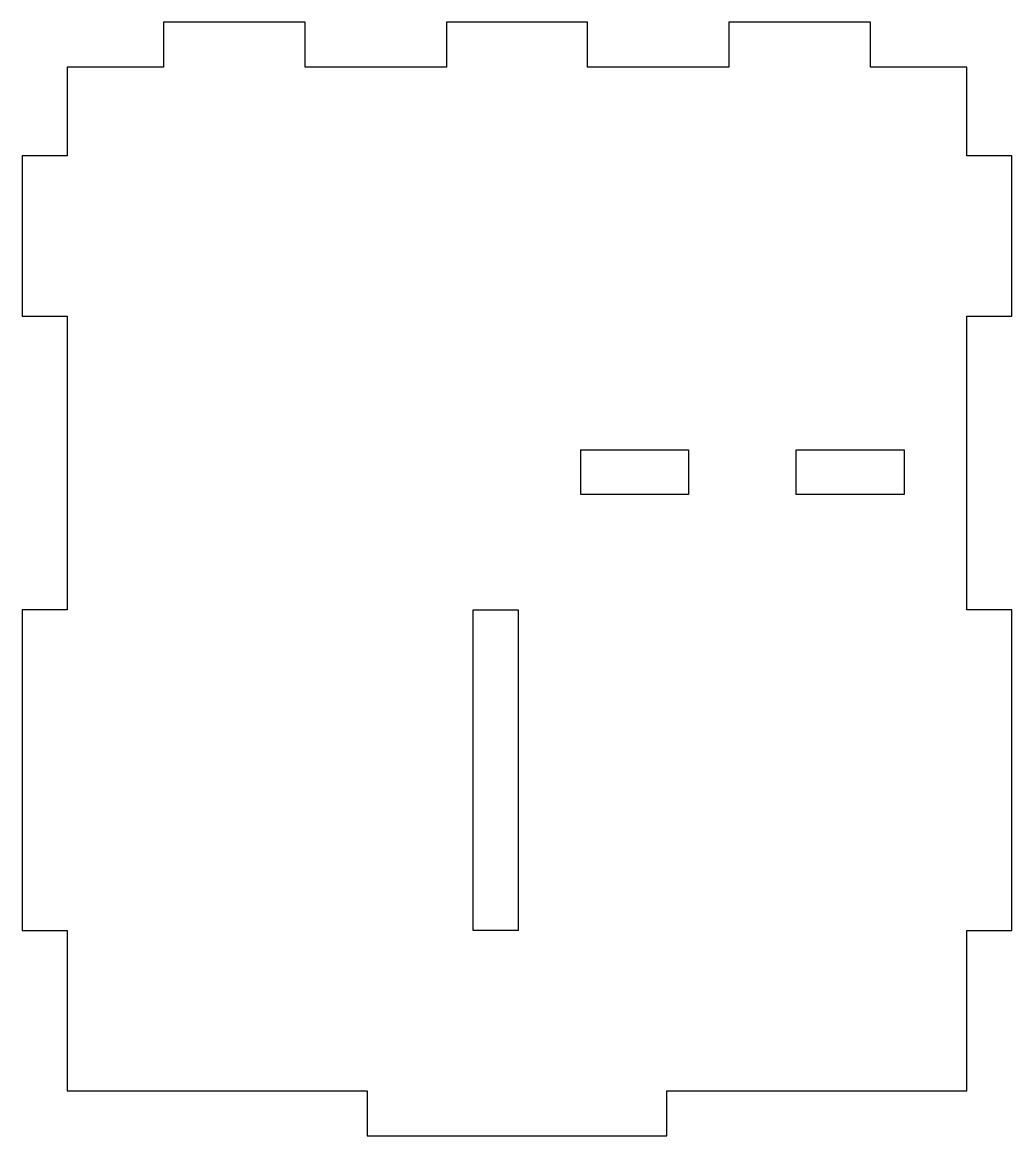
# Model space of a CAD drawing. Header units: millimetres. Extents: x -93 to 0, y -4 to 100.
import ezdxf

# ---------------------------------------------------------------- set-up
doc = ezdxf.new("R2010")
doc.units = ezdxf.units.MM
doc.layers.get('0').update_dxf_attribs({"linetype": 'CONTINUOUS'})

msp = doc.modelspace()

# ---------------------------------------------------------------- linework, layer by layer
for points in [[(-4.2, 45), (-4.2, 72.5), (0, 72.5), (0, 87.5), (-4.2, 87.5), (-4.2, 95.8), (-13.23, 95.8), (-13.23, 100), (-26.46, 100), (-26.46, 95.8), (-39.69, 95.8), (-39.69, 100), (-52.91, 100), (-52.91, 95.8), (-66.14, 95.8), (-66.14, 100), (-79.37, 100), (-79.37, 95.8), (-88.4, 95.8), (-88.4, 87.5), (-92.6, 87.5), (-92.6, 72.5), (-88.4, 72.5), (-88.4, 45), (-92.6, 45), (-92.6, 15), (-88.4, 15), (-88.4, 0), (-60.33, 0), (-60.33, -4.2), (-32.27, -4.2), (-32.27, 0), (-4.2, 0), (-4.2, 15), (0, 15), (0, 45)], [(-40.32, 60), (-30.24, 60), (-30.24, 55.8), (-40.32, 55.8)], [(-20.16, 60), (-10.08, 60), (-10.08, 55.8), (-20.16, 55.8)], [(-46.2, 15), (-50.4, 15), (-50.4, 45), (-46.2, 45)]]:
    msp.add_lwpolyline(points, close=True)

doc.saveas('drawing.dxf')
